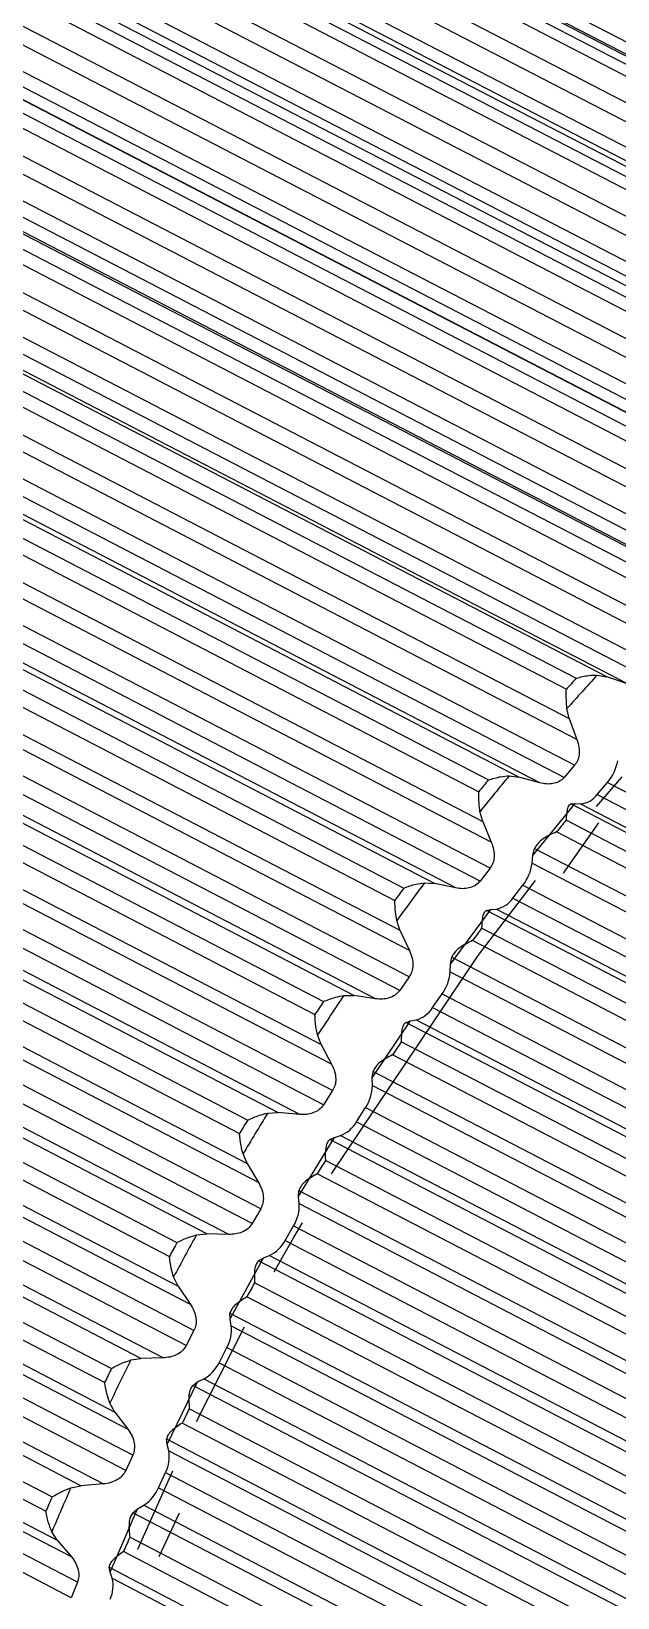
# Model space of a CAD drawing. Header units: millimetres. Extents: x 0 to 279, y 0 to 216.
# Drawn here: x 99.852 to 100.561, y 54.501 to 56.394 of the extents above; entities that cross this region are included whole.
import ezdxf

# ---------------------------------------------------------------- set-up
doc = ezdxf.new("R2010")
doc.units = ezdxf.units.MM

msp = doc.modelspace()

# ---------------------------------------------------------------- linework, layer by layer
at = {"color": 7, "linetype": 'Continuous', "lineweight": 25}
for p, q in [((101.1141, 56.0826), (100.1113, 56.6012)), ((101.165, 56.0586), (100.1189, 56.5996)), ((101.179, 56.0663), (100.133, 56.6072)), ((100.0996, 56.5831), (101.0692, 56.0816)), ((100.1127, 56.5908), (101.0822, 56.0894)), ((100.0651, 56.5692), (101.0675, 56.0507)), ((101.0639, 55.9982), (100.0179, 56.5394)), ((101.0717, 56.0251), (100.0447, 56.5563)), ((100.9985, 56.0087), (99.9957, 56.5275)), ((101.0499, 55.9892), (100.0039, 56.5304)), ((99.9823, 56.507), (100.9519, 56.0053)), ((99.9953, 56.516), (100.9649, 56.0143)), ((99.9487, 56.4919), (100.9511, 55.9732)), ((100.9562, 55.9474), (99.9292, 56.4789)), ((100.9353, 55.9091), (99.8893, 56.4505)), ((100.9492, 55.9194), (99.9032, 56.4608)), ((99.8788, 56.4304), (100.8484, 55.9285)), ((100.8838, 55.9242), (99.881, 56.4432)), ((99.8659, 56.4202), (100.8355, 55.9184)), ((100.8417, 55.8593), (99.8147, 56.391)), ((99.8332, 56.4041), (100.8356, 55.8852)), ((100.8357, 55.8303), (99.7897, 56.3719)), ((100.7932, 55.8184), (99.7661, 56.3502)), ((100.7698, 55.8299), (99.7674, 56.3489)), ((100.8219, 55.8187), (99.7759, 56.3603)), ((99.7638, 56.3346), (100.7333, 55.8325)), ((99.7511, 56.3233), (100.7207, 55.8212)), ((100.729, 55.7612), (99.702, 56.2932)), ((99.7194, 56.3062), (100.7218, 55.7871)), ((100.7239, 55.7314), (99.6779, 56.2732)), ((100.7104, 55.7187), (99.6645, 56.2605)), ((100.6813, 55.7164), (99.6544, 56.2484)), ((100.6573, 55.7263), (99.6549, 56.2455)), ((99.6386, 56.2168), (100.6081, 55.7145)), ((99.651, 56.2291), (100.6205, 55.7268)), ((99.6081, 56.199), (100.6104, 55.6796)), ((100.6186, 55.6539), (99.5917, 56.1861)), ((100.6147, 55.6234), (99.5687, 56.1654)), ((100.6016, 55.6096), (99.5556, 56.1517)), ((100.5723, 55.6053), (99.5453, 56.1375)), ((100.5476, 55.6137), (99.5453, 56.1332)), ((99.5411, 56.1146), (100.5106, 55.6121)), ((99.5291, 56.1014), (100.4986, 55.5989)), ((100.5114, 55.538), (99.4845, 56.0703)), ((99.4998, 56.0829), (100.502, 55.5634)), ((100.5086, 55.5069), (99.4628, 56.0491)), ((100.496, 55.4921), (99.4501, 56.0344)), ((100.4413, 55.4927), (99.4391, 56.0124)), ((100.4666, 55.4858), (99.4397, 56.0183)), ((99.4349, 55.9919), (100.4043, 55.4892)), ((99.4233, 55.9778), (100.3927, 55.475)), ((99.3953, 55.9589), (100.3975, 55.4391)), ((100.4079, 55.4141), (99.3811, 55.9467)), ((100.4065, 55.3826), (99.3606, 55.9251)), ((100.3943, 55.367), (99.3485, 55.9095)), ((100.3392, 55.3642), (99.337, 55.8841)), ((100.3649, 55.3588), (99.3381, 55.8915)), ((99.3329, 55.8616), (100.3022, 55.3587)), ((99.3219, 55.8467), (100.2912, 55.3438)), ((99.2952, 55.8276), (100.2973, 55.3076)), ((100.3089, 55.2831), (99.2822, 55.8159)), ((100.3087, 55.2514), (99.263, 55.7941)), ((100.2972, 55.235), (99.2514, 55.7777)), ((100.2419, 55.2288), (99.2398, 55.749)), ((100.268, 55.225), (99.2412, 55.7579)), ((99.2358, 55.7246), (100.2051, 55.2215)), ((99.2254, 55.709), (100.1946, 55.2059)), ((99.2001, 55.6898), (100.2022, 55.1696)), ((100.2149, 55.1458), (99.1882, 55.6788)), ((100.2161, 55.114), (99.1705, 55.6569)), ((100.2052, 55.0969), (99.1596, 55.6398)), ((100.1763, 55.0852), (99.1497, 55.6183)), ((100.5359, 55.6159), (100.5476, 55.6137)), ((100.5723, 55.6053), (100.5476, 55.6137)), ((100.1499, 55.0875), (99.1479, 55.6079)), ((99.1443, 55.5818), (100.1135, 55.0784)), ((100.502, 55.5634), (100.4993, 55.5754)), ((99.1345, 55.5656), (100.1036, 55.0622)), ((100.502, 55.5634), (100.5114, 55.538)), ((100.1265, 55.0029), (99.1, 55.5362)), ((99.1107, 55.5465), (100.1127, 55.026)), ((100.1292, 54.9713), (99.0837, 55.5145)), ((100.5086, 55.5069), (100.496, 55.4921)), ((100.119, 54.9535), (99.0735, 55.4968)), ((100.4295, 55.4942), (100.4413, 55.4927)), ((100.4666, 55.4858), (100.4413, 55.4927)), ((100.5357, 55.4715), (100.5483, 55.4863)), ((100.5483, 55.4863), (101.94, 54.7648)), ((100.0639, 54.9411), (99.062, 55.4617)), ((100.0905, 54.9403), (99.064, 55.4736)), ((100.4581, 55.3981), (100.5091, 55.4606)), ((100.504, 55.4602), (100.5091, 55.4606)), ((101.8726, 54.7506), (100.504, 55.4602)), ((100.5091, 55.4606), (100.5158, 55.4603)), ((100.5158, 55.4603), (101.8979, 54.7437)), ((100.5357, 55.4715), (101.9273, 54.75)), ((100.3975, 55.4391), (100.3942, 55.4511)), ((101.8355, 54.747), (100.4982, 55.4405)), ((99.0588, 55.434), (100.0279, 54.9304)), ((100.3975, 55.4391), (100.4079, 55.4141)), ((101.8239, 54.7328), (100.4866, 55.4264)), ((99.0497, 55.4173), (100.0188, 54.9137)), ((100.4581, 55.3981), (100.4602, 55.4066)), ((100.4602, 55.4066), (101.8287, 54.6968)), ((100.0443, 54.8555), (99.0179, 55.389)), ((99.0275, 55.3984), (100.0293, 54.8777)), ((100.4572, 55.3886), (100.4581, 55.3981)), ((100.4572, 55.3886), (101.8392, 54.6718)), ((100.0485, 54.8241), (99.003, 55.3676)), ((100.3272, 55.3649), (100.3392, 55.3642)), ((100.4065, 55.3826), (100.3943, 55.367)), ((100.0391, 54.8059), (98.9937, 55.3494)), ((100.3649, 55.3588), (100.3392, 55.3642)), ((100.434, 55.3464), (100.4461, 55.362)), ((100.434, 55.3464), (101.8255, 54.6245)), ((100.4461, 55.362), (101.8377, 54.6402)), ((100.3585, 55.2668), (100.4073, 55.3327)), ((100.4019, 55.3316), (100.4073, 55.3327)), ((101.7704, 54.6217), (100.4019, 55.3316)), ((100.4073, 55.3327), (100.4141, 55.3333)), ((100.4141, 55.3333), (101.7961, 54.6163)), ((99.9843, 54.7905), (98.9826, 55.3114)), ((100.0111, 54.7911), (98.9847, 55.3248)), ((100.2973, 55.3076), (100.2935, 55.3194)), ((101.7333, 54.6162), (100.3961, 55.31)), ((100.2973, 55.3076), (100.3089, 55.2831)), ((101.7223, 54.6012), (100.3851, 55.2951)), ((98.98, 55.2821), (99.9489, 54.7783)), ((100.3585, 55.2668), (100.36, 55.275)), ((100.36, 55.275), (101.7284, 54.5649)), ((98.9716, 55.2651), (99.9406, 54.7612)), ((100.3087, 55.2514), (100.2972, 55.235)), ((100.3581, 55.2576), (100.3585, 55.2668)), ((100.3581, 55.2576), (101.7401, 54.5404)), ((99.9688, 54.7044), (98.9425, 55.2381)), ((98.951, 55.2466), (99.9527, 54.7257)), ((99.9745, 54.6735), (98.9292, 55.2171)), ((100.2298, 55.2289), (100.2419, 55.2288)), ((100.268, 55.225), (100.2419, 55.2288)), ((100.3369, 55.2143), (100.3484, 55.2308)), ((100.3369, 55.2143), (101.7283, 54.4922)), ((100.3484, 55.2308), (101.7399, 54.5087)), ((99.966, 54.6549), (98.9206, 55.1986)), ((100.2639, 55.1292), (100.3101, 55.1981)), ((100.3046, 55.1963), (100.3101, 55.1981)), ((101.6729, 54.486), (100.3046, 55.1963)), ((100.3101, 55.1981), (100.3172, 55.1994)), ((100.3172, 55.1994), (101.6991, 54.4822)), ((100.2022, 55.1696), (100.1978, 55.1812)), ((99.9118, 54.6367), (98.9101, 55.1578)), ((99.9386, 54.6388), (98.9123, 55.1726)), ((100.2022, 55.1696), (100.2149, 55.1458)), ((101.6256, 54.463), (100.2885, 55.1572)), ((101.6361, 54.4787), (100.299, 55.1728)), ((98.9082, 55.1272), (99.8771, 54.6232)), ((100.2639, 55.1292), (100.2649, 55.137)), ((100.2641, 55.1202), (100.2639, 55.1292)), ((100.2641, 55.1202), (101.6459, 54.4028)), ((100.2649, 55.137), (101.6332, 54.4266)), ((98.9007, 55.1098), (99.8696, 54.6058)), ((100.2161, 55.114), (100.2052, 55.0969)), ((99.9005, 54.5506), (98.8742, 55.0845)), ((98.8816, 55.0919), (99.8833, 54.5708)), ((100.1377, 55.0868), (100.1499, 55.0875)), ((100.1763, 55.0852), (100.1499, 55.0875)), ((100.2449, 55.0762), (100.2558, 55.0934)), ((100.2558, 55.0934), (101.6472, 54.3709)), ((99.9077, 54.5202), (98.8625, 55.0641)), ((100.2449, 55.0762), (101.6362, 54.3538)), ((99.9, 54.5014), (98.8548, 55.0453)), ((100.175, 54.9859), (100.2183, 55.0575)), ((100.2126, 55.0549), (100.2183, 55.0575)), ((101.5808, 54.3444), (100.2126, 55.0549)), ((100.2183, 55.0575), (100.2255, 55.0596)), ((100.2255, 55.0596), (101.6073, 54.342)), ((100.1127, 55.026), (100.1078, 55.0374)), ((100.1127, 55.026), (100.1265, 55.0029)), ((101.5443, 54.3353), (100.2073, 55.0297)), ((101.5345, 54.319), (100.1975, 55.0135)), ((100.175, 54.9859), (100.1754, 54.9934)), ((100.1754, 54.9934), (101.5435, 54.2827)), ((100.1292, 54.9713), (100.119, 54.9535)), ((100.1757, 54.9774), (100.175, 54.9859)), ((100.1757, 54.9774), (101.5574, 54.2596)), ((100.1587, 54.9329), (100.1689, 54.9507)), ((100.1689, 54.9507), (101.5601, 54.2279)), ((100.0517, 54.9398), (100.0639, 54.9411)), ((100.0905, 54.9403), (100.0639, 54.9411)), ((100.1587, 54.9329), (101.5499, 54.2101)), ((100.0922, 54.8381), (100.1324, 54.9118)), ((100.1266, 54.9085), (100.1324, 54.9118)), ((100.1324, 54.9118), (100.1397, 54.9147)), ((100.1397, 54.9147), (101.5214, 54.1968)), ((101.4947, 54.1977), (100.1266, 54.9085)), ((100.0293, 54.8777), (100.0239, 54.8888)), ((100.0293, 54.8777), (100.0443, 54.8555)), ((101.4586, 54.1869), (100.1217, 54.8817)), ((101.4495, 54.1702), (100.1126, 54.8649)), ((100.092, 54.8451), (101.4601, 54.1341)), ((100.0922, 54.8381), (100.092, 54.8451)), ((100.0935, 54.8299), (100.0922, 54.8381)), ((100.0485, 54.8241), (100.0391, 54.8059)), ((100.0935, 54.8299), (101.4751, 54.1119)), ((100.0788, 54.7853), (100.0882, 54.8035)), ((100.0882, 54.8035), (101.4793, 54.0804)), ((99.9722, 54.7886), (99.9843, 54.7905)), ((100.0111, 54.7911), (99.9843, 54.7905)), ((100.0788, 54.7853), (101.4698, 54.0622)), ((100.0161, 54.6865), (100.0529, 54.762)), ((100.0471, 54.7579), (100.0529, 54.762)), ((100.0529, 54.762), (100.0603, 54.7656)), ((100.0603, 54.7656), (101.4418, 54.0474)), ((101.415, 54.0468), (100.0471, 54.7579)), ((99.9527, 54.7257), (99.9467, 54.7364)), ((99.9527, 54.7257), (99.9688, 54.7044)), ((101.3795, 54.0346), (100.0428, 54.7296)), ((101.3711, 54.0174), (100.0344, 54.7124)), ((100.0154, 54.6931), (101.3833, 53.9818)), ((100.0161, 54.6865), (100.0154, 54.6931)), ((100.018, 54.6788), (100.0161, 54.6865)), ((99.9745, 54.6735), (99.966, 54.6549)), ((100.018, 54.6788), (101.3994, 53.9605)), ((100.0056, 54.6343), (100.0142, 54.6528)), ((100.0142, 54.6528), (101.4051, 53.9295)), ((99.8997, 54.6341), (99.9118, 54.6367)), ((99.9386, 54.6388), (99.9118, 54.6367)), ((100.0056, 54.6343), (101.3965, 53.9109)), ((99.9471, 54.5321), (99.9804, 54.6088)), ((99.9745, 54.6041), (99.9804, 54.6088)), ((99.9804, 54.6088), (99.9878, 54.6132)), ((99.9878, 54.6132), (101.3692, 53.8947)), ((101.3423, 53.8927), (99.9745, 54.6041)), ((99.8833, 54.5708), (99.8767, 54.5811)), ((99.8833, 54.5708), (99.9005, 54.5506)), ((101.3075, 53.8791), (99.9709, 54.5744)), ((101.2999, 53.8616), (99.9634, 54.557)), ((99.946, 54.5382), (101.3137, 53.8266)), ((99.9471, 54.5321), (99.946, 54.5382)), ((99.9077, 54.5202), (99.9, 54.5014)), ((99.9496, 54.525), (99.9471, 54.5321)), ((99.9496, 54.525), (101.3309, 53.8063))]:
    msp.add_line(p, q, dxfattribs=at)
at = {"color": 8, "linetype": 'Continuous', "lineweight": 25}
for p, q in [((100.5349, 55.4572), (100.566, 55.4931)), ((100.4952, 55.3766), (100.5378, 55.4373)), ((100.0514, 54.7142), (100.1096, 54.8286)), ((100.0064, 54.551), (100.0309, 54.6039))]:
    msp.add_line(p, q, dxfattribs=at)
at = {"color": 8, "linetype": 'Continuous', "lineweight": 25, "flags": 128}
for points in [[(100.2146, 55.0134), (100.3919, 55.2773), (100.4611, 55.3677)], [(100.1456, 54.8949), (100.1689, 54.936), (100.1795, 54.9543)], [(99.9808, 54.5601), (99.9842, 54.5679), (100.023, 54.6546)]]:
    msp.add_lwpolyline(points, dxfattribs=at)
at = {"color": 7, "linetype": 'Continuous', "lineweight": 25}
for centre, radius, start, end in [((101.8178, 53.9042), 3.1923, 124.8766, 180.3002), ((102.8399, 53.4929), 3.1491, 137.7028, 138.0283), ((102.846, 53.4893), 3.1399, 137.3682, 138.364), ((100.507, 55.5217), 0.0544, 319.4596, 350.2671), ((102.9924, 53.3616), 3.3504, 140.5774, 140.8897), ((102.9981, 53.3584), 3.3406, 140.2563, 141.2118), ((100.5135, 55.4876), 0.0274, 274.8507, 324.1216), ((103.0873, 53.3123), 3.3515, 140.5805, 140.8928), ((100.404, 55.3951), 0.0535, 321.8905, 353.0506), ((103.1319, 53.2541), 3.5102, 143.0352, 143.9598), ((103.1266, 53.257), 3.5205, 143.346, 143.6482), ((100.4084, 55.3635), 0.0307, 280.726, 326.2354), ((103.2216, 53.2077), 3.5218, 143.3485, 143.6506), ((100.3063, 55.2612), 0.052, 324.2274, 356.0097), ((103.2352, 53.1803), 3.6535, 146.0347, 146.3296), ((103.2402, 53.1777), 3.6428, 145.7314, 146.6335), ((100.3077, 55.2323), 0.0342, 286.0392, 328.3102), ((103.3303, 53.131), 3.6548, 146.0365, 146.3313), ((100.2142, 55.1209), 0.0499, 326.4858, 359.1751), ((103.3166, 53.1288), 3.7335, 148.3691, 149.2565), ((103.3118, 53.1314), 3.7444, 148.6676, 148.9577), ((100.2121, 55.0949), 0.0378, 290.8526, 330.3759), ((103.4069, 53.0819), 3.7458, 148.6688, 148.9588), ((100.1285, 54.9752), 0.0473, 328.6796, 2.5823), ((103.3512, 53.1085), 3.7899, 151.2674, 151.5551), ((103.3558, 53.1061), 3.7789, 150.9711, 151.8515), ((100.1221, 54.952), 0.0412, 295.2281, 332.4532), ((103.4463, 53.0591), 3.7914, 151.2679, 151.5556), ((100.0495, 54.8251), 0.0443, 330.8215, 6.2723), ((103.3497, 53.1091), 3.7884, 153.8559, 154.1437), ((103.3544, 53.1066), 3.7773, 153.5595, 154.4401), ((100.0386, 54.8044), 0.0445, 299.2243, 334.5579), ((103.4448, 53.0596), 3.7898, 153.8558, 154.1435), ((99.9777, 54.6715), 0.041, 332.9238, 10.2924), ((103.3103, 53.1267), 3.7289, 156.1556, 157.0438), ((99.962, 54.653), 0.0475, 302.8939, 336.7029), ((103.3055, 53.1292), 3.7398, 156.4547, 156.745), ((103.4006, 53.0798), 3.7412, 156.4539, 156.7442), ((99.9133, 54.5155), 0.0375, 334.9998, 14.6956)]:
    msp.add_arc(centre, radius, start, end, dxfattribs=at)
for points, knots in [([(100.5106, 55.6121), (100.5156, 55.6135), (100.5241, 55.6158), (100.5325, 55.6159), (100.5359, 55.6159)], [0, 0, 0, 0, 0.5936359, 1, 1, 1, 1]), ([(100.4993, 55.5754), (100.499, 55.5789), (100.4984, 55.5874), (100.4985, 55.5946), (100.4986, 55.5989)], [0, 0, 0, 0, 0.406364, 1, 1, 1, 1]), ([(100.5114, 55.538), (100.5124, 55.5349), (100.5142, 55.529), (100.5143, 55.5204), (100.5127, 55.5127), (100.51, 55.5088), (100.5086, 55.5069)], [0, 0, 0, 0, 0.28775, 0.55422, 0.783666, 1, 1, 1, 1]), ([(100.4043, 55.4892), (100.4092, 55.4907), (100.4176, 55.4934), (100.426, 55.494), (100.4295, 55.4942)], [0, 0, 0, 0, 0.593636, 1, 1, 1, 1]), ([(100.496, 55.4921), (100.4941, 55.4904), (100.4902, 55.4868), (100.4826, 55.4845), (100.4746, 55.4841), (100.4693, 55.4852), (100.4666, 55.4858)], [0, 0, 0, 0, 0.241846, 0.497389, 0.739426, 1, 1, 1, 1]), ([(100.3942, 55.4511), (100.3938, 55.4546), (100.3928, 55.4631), (100.3928, 55.4706), (100.3927, 55.475)], [0, 0, 0, 0, 0.406364, 1, 1, 1, 1]), ([(100.504, 55.4602), (100.5032, 55.4597), (100.5012, 55.4585), (100.4989, 55.4525), (100.4984, 55.4452), (100.4982, 55.4405)], [0, 0, 0, 0, 0.226196, 0.499289, 1, 1, 1, 1]), ([(100.4866, 55.4264), (100.481, 55.4239), (100.4724, 55.4201), (100.4638, 55.4128), (100.4613, 55.4085), (100.4602, 55.4066)], [0, 0, 0, 0, 0.500711, 0.773789, 1, 1, 1, 1]), ([(100.4079, 55.4141), (100.409, 55.4111), (100.4111, 55.4053), (100.4116, 55.3966), (100.4103, 55.3887), (100.4077, 55.3846), (100.4065, 55.3826)], [0, 0, 0, 0, 0.28775, 0.55422, 0.783666, 1, 1, 1, 1]), ([(100.3022, 55.3587), (100.3071, 55.3605), (100.3153, 55.3634), (100.3238, 55.3645), (100.3272, 55.3649)], [0, 0, 0, 0, 0.593636, 1, 1, 1, 1]), ([(100.3943, 55.367), (100.3924, 55.3651), (100.3887, 55.3612), (100.3811, 55.3585), (100.373, 55.3575), (100.3677, 55.3584), (100.3649, 55.3588)], [0, 0, 0, 0, 0.243394, 0.500873, 0.741225, 1, 1, 1, 1]), ([(100.2935, 55.3194), (100.293, 55.3229), (100.2916, 55.3315), (100.2914, 55.3392), (100.2912, 55.3438)], [0, 0, 0, 0, 0.406364, 1, 1, 1, 1]), ([(100.4019, 55.3316), (100.401, 55.3309), (100.3989, 55.3294), (100.3966, 55.3226), (100.3963, 55.315), (100.3961, 55.31)], [0, 0, 0, 0, 0.226196, 0.499289, 1, 1, 1, 1]), ([(100.3851, 55.2951), (100.3796, 55.2924), (100.3712, 55.2884), (100.3632, 55.2811), (100.361, 55.2769), (100.36, 55.275)], [0, 0, 0, 0, 0.500711, 0.773789, 1, 1, 1, 1]), ([(100.3089, 55.2831), (100.3101, 55.2801), (100.3125, 55.2744), (100.3133, 55.2657), (100.3123, 55.2577), (100.3099, 55.2535), (100.3087, 55.2514)], [0, 0, 0, 0, 0.28775, 0.55422, 0.783666, 1, 1, 1, 1]), ([(100.2972, 55.235), (100.2954, 55.2329), (100.2918, 55.2288), (100.2842, 55.2256), (100.2762, 55.2242), (100.2708, 55.2247), (100.268, 55.225)], [0, 0, 0, 0, 0.243394, 0.500873, 0.741225, 1, 1, 1, 1]), ([(100.2051, 55.2215), (100.2098, 55.2234), (100.2178, 55.2267), (100.2263, 55.2282), (100.2298, 55.2289)], [0, 0, 0, 0, 0.593636, 1, 1, 1, 1]), ([(100.1978, 55.1812), (100.1971, 55.1847), (100.1954, 55.1932), (100.1949, 55.2012), (100.1946, 55.2059)], [0, 0, 0, 0, 0.406364, 1, 1, 1, 1]), ([(100.3046, 55.1963), (100.3036, 55.1954), (100.3015, 55.1934), (100.2991, 55.186), (100.299, 55.178), (100.299, 55.1728)], [0, 0, 0, 0, 0.226196, 0.499289, 1, 1, 1, 1]), ([(100.2885, 55.1572), (100.2832, 55.1544), (100.2751, 55.1501), (100.2676, 55.1429), (100.2657, 55.1388), (100.2649, 55.137)], [0, 0, 0, 0, 0.500711, 0.773789, 1, 1, 1, 1]), ([(100.2149, 55.1458), (100.2163, 55.1429), (100.2189, 55.1373), (100.2201, 55.1286), (100.2195, 55.1206), (100.2172, 55.1161), (100.2161, 55.114)], [0, 0, 0, 0, 0.28775, 0.55422, 0.783666, 1, 1, 1, 1]), ([(100.1135, 55.0784), (100.1181, 55.0805), (100.1259, 55.084), (100.1343, 55.086), (100.1377, 55.0868)], [0, 0, 0, 0, 0.593636, 1, 1, 1, 1]), ([(100.2052, 55.0969), (100.2035, 55.0947), (100.2001, 55.0904), (100.1926, 55.0867), (100.1846, 55.0848), (100.1791, 55.0851), (100.1763, 55.0852)], [0, 0, 0, 0, 0.243394, 0.500873, 0.741224, 1, 1, 1, 1]), ([(100.1078, 55.0374), (100.1069, 55.0408), (100.1048, 55.0493), (100.1041, 55.0574), (100.1036, 55.0622)], [0, 0, 0, 0, 0.406364, 1, 1, 1, 1]), ([(100.2126, 55.0549), (100.2116, 55.0538), (100.2094, 55.0515), (100.2071, 55.0434), (100.2072, 55.0351), (100.2073, 55.0297)], [0, 0, 0, 0, 0.226196, 0.499289, 1, 1, 1, 1]), ([(100.1975, 55.0135), (100.1924, 55.0106), (100.1846, 55.0062), (100.1777, 54.999), (100.1761, 54.9952), (100.1754, 54.9934)], [0, 0, 0, 0, 0.500711, 0.773789, 1, 1, 1, 1]), ([(100.1265, 55.0029), (100.128, 55.0001), (100.1309, 54.9947), (100.1326, 54.9861), (100.1323, 54.978), (100.1302, 54.9735), (100.1292, 54.9713)], [0, 0, 0, 0, 0.28775, 0.55422, 0.783666, 1, 1, 1, 1]), ([(100.119, 54.9535), (100.1174, 54.9513), (100.1142, 54.9468), (100.1068, 54.9428), (100.0988, 54.9404), (100.0934, 54.9403), (100.0905, 54.9403)], [0, 0, 0, 0, 0.243393, 0.500873, 0.741224, 1, 1, 1, 1]), ([(100.0279, 54.9304), (100.0324, 54.9326), (100.0399, 54.9364), (100.0483, 54.9388), (100.0517, 54.9398)], [0, 0, 0, 0, 0.593636, 1, 1, 1, 1]), ([(100.0239, 54.8888), (100.0229, 54.8922), (100.0204, 54.9006), (100.0194, 54.9088), (100.0188, 54.9137)], [0, 0, 0, 0, 0.406364, 1, 1, 1, 1]), ([(100.1266, 54.9085), (100.1256, 54.9073), (100.1233, 54.9045), (100.1211, 54.8958), (100.1215, 54.8872), (100.1217, 54.8817)], [0, 0, 0, 0, 0.226196, 0.499289, 1, 1, 1, 1]), ([(100.0443, 54.8555), (100.046, 54.8528), (100.0491, 54.8475), (100.0512, 54.839), (100.0513, 54.831), (100.0494, 54.8264), (100.0485, 54.8241)], [0, 0, 0, 0, 0.28775, 0.55422, 0.783666, 1, 1, 1, 1]), ([(100.1126, 54.8649), (100.1078, 54.862), (100.1003, 54.8574), (100.0939, 54.8504), (100.0926, 54.8468), (100.092, 54.8451)], [0, 0, 0, 0, 0.500711, 0.773789, 1, 1, 1, 1]), ([(100.0391, 54.8059), (100.0376, 54.8036), (100.0345, 54.7989), (100.0274, 54.7945), (100.0195, 54.7917), (100.014, 54.7914), (100.0111, 54.7911)], [0, 0, 0, 0, 0.243393, 0.500873, 0.741224, 1, 1, 1, 1]), ([(99.9489, 54.7783), (99.9533, 54.7807), (99.9606, 54.7846), (99.9688, 54.7874), (99.9722, 54.7886)], [0, 0, 0, 0, 0.5936359, 1, 1, 1, 1]), ([(99.9467, 54.7364), (99.9456, 54.7397), (99.9427, 54.7479), (99.9414, 54.7563), (99.9406, 54.7612)], [0, 0, 0, 0, 0.406364, 1, 1, 1, 1]), ([(100.0471, 54.7579), (100.046, 54.7565), (100.0438, 54.7533), (100.0417, 54.744), (100.0424, 54.7352), (100.0428, 54.7296)], [0, 0, 0, 0, 0.226196, 0.499289, 1, 1, 1, 1]), ([(99.9688, 54.7044), (99.9706, 54.7018), (99.974, 54.6968), (99.9765, 54.6884), (99.9769, 54.6805), (99.9753, 54.6758), (99.9745, 54.6735)], [0, 0, 0, 0, 0.28775, 0.55422, 0.783666, 1, 1, 1, 1]), ([(100.0344, 54.7124), (100.0298, 54.7094), (100.0226, 54.7048), (100.0168, 54.698), (100.0158, 54.6946), (100.0154, 54.6931)], [0, 0, 0, 0, 0.500711, 0.773789, 1, 1, 1, 1]), ([(99.966, 54.6549), (99.9647, 54.6528), (99.9622, 54.6485), (99.9558, 54.6436), (99.9479, 54.64), (99.9418, 54.6392), (99.9386, 54.6388)], [0, 0, 0, 0, 0.216357, 0.445782, 0.71228, 1, 1, 1, 1]), ([(99.8771, 54.6232), (99.8813, 54.6256), (99.8883, 54.6296), (99.8964, 54.6328), (99.8997, 54.6341)], [0, 0, 0, 0, 0.593636, 1, 1, 1, 1]), ([(99.8767, 54.5811), (99.8754, 54.5843), (99.8722, 54.5924), (99.8705, 54.6008), (99.8696, 54.6058)], [0, 0, 0, 0, 0.406364, 1, 1, 1, 1]), ([(99.9745, 54.6041), (99.9735, 54.6025), (99.9712, 54.599), (99.9694, 54.5891), (99.9703, 54.5802), (99.9709, 54.5744)], [0, 0, 0, 0, 0.226196, 0.499289, 1, 1, 1, 1]), ([(99.9634, 54.557), (99.959, 54.5539), (99.9521, 54.5492), (99.9469, 54.5428), (99.9462, 54.5396), (99.946, 54.5382)], [0, 0, 0, 0, 0.500711, 0.773789, 1, 1, 1, 1]), ([(99.9005, 54.5506), (99.9024, 54.5481), (99.906, 54.5433), (99.9089, 54.5351), (99.9098, 54.5273), (99.9084, 54.5225), (99.9077, 54.5202)], [0, 0, 0, 0, 0.28775, 0.55422, 0.783666, 1, 1, 1, 1])]:
    msp.add_open_spline(points, degree=3, knots=knots, dxfattribs=at)

doc.saveas('drawing.dxf')
